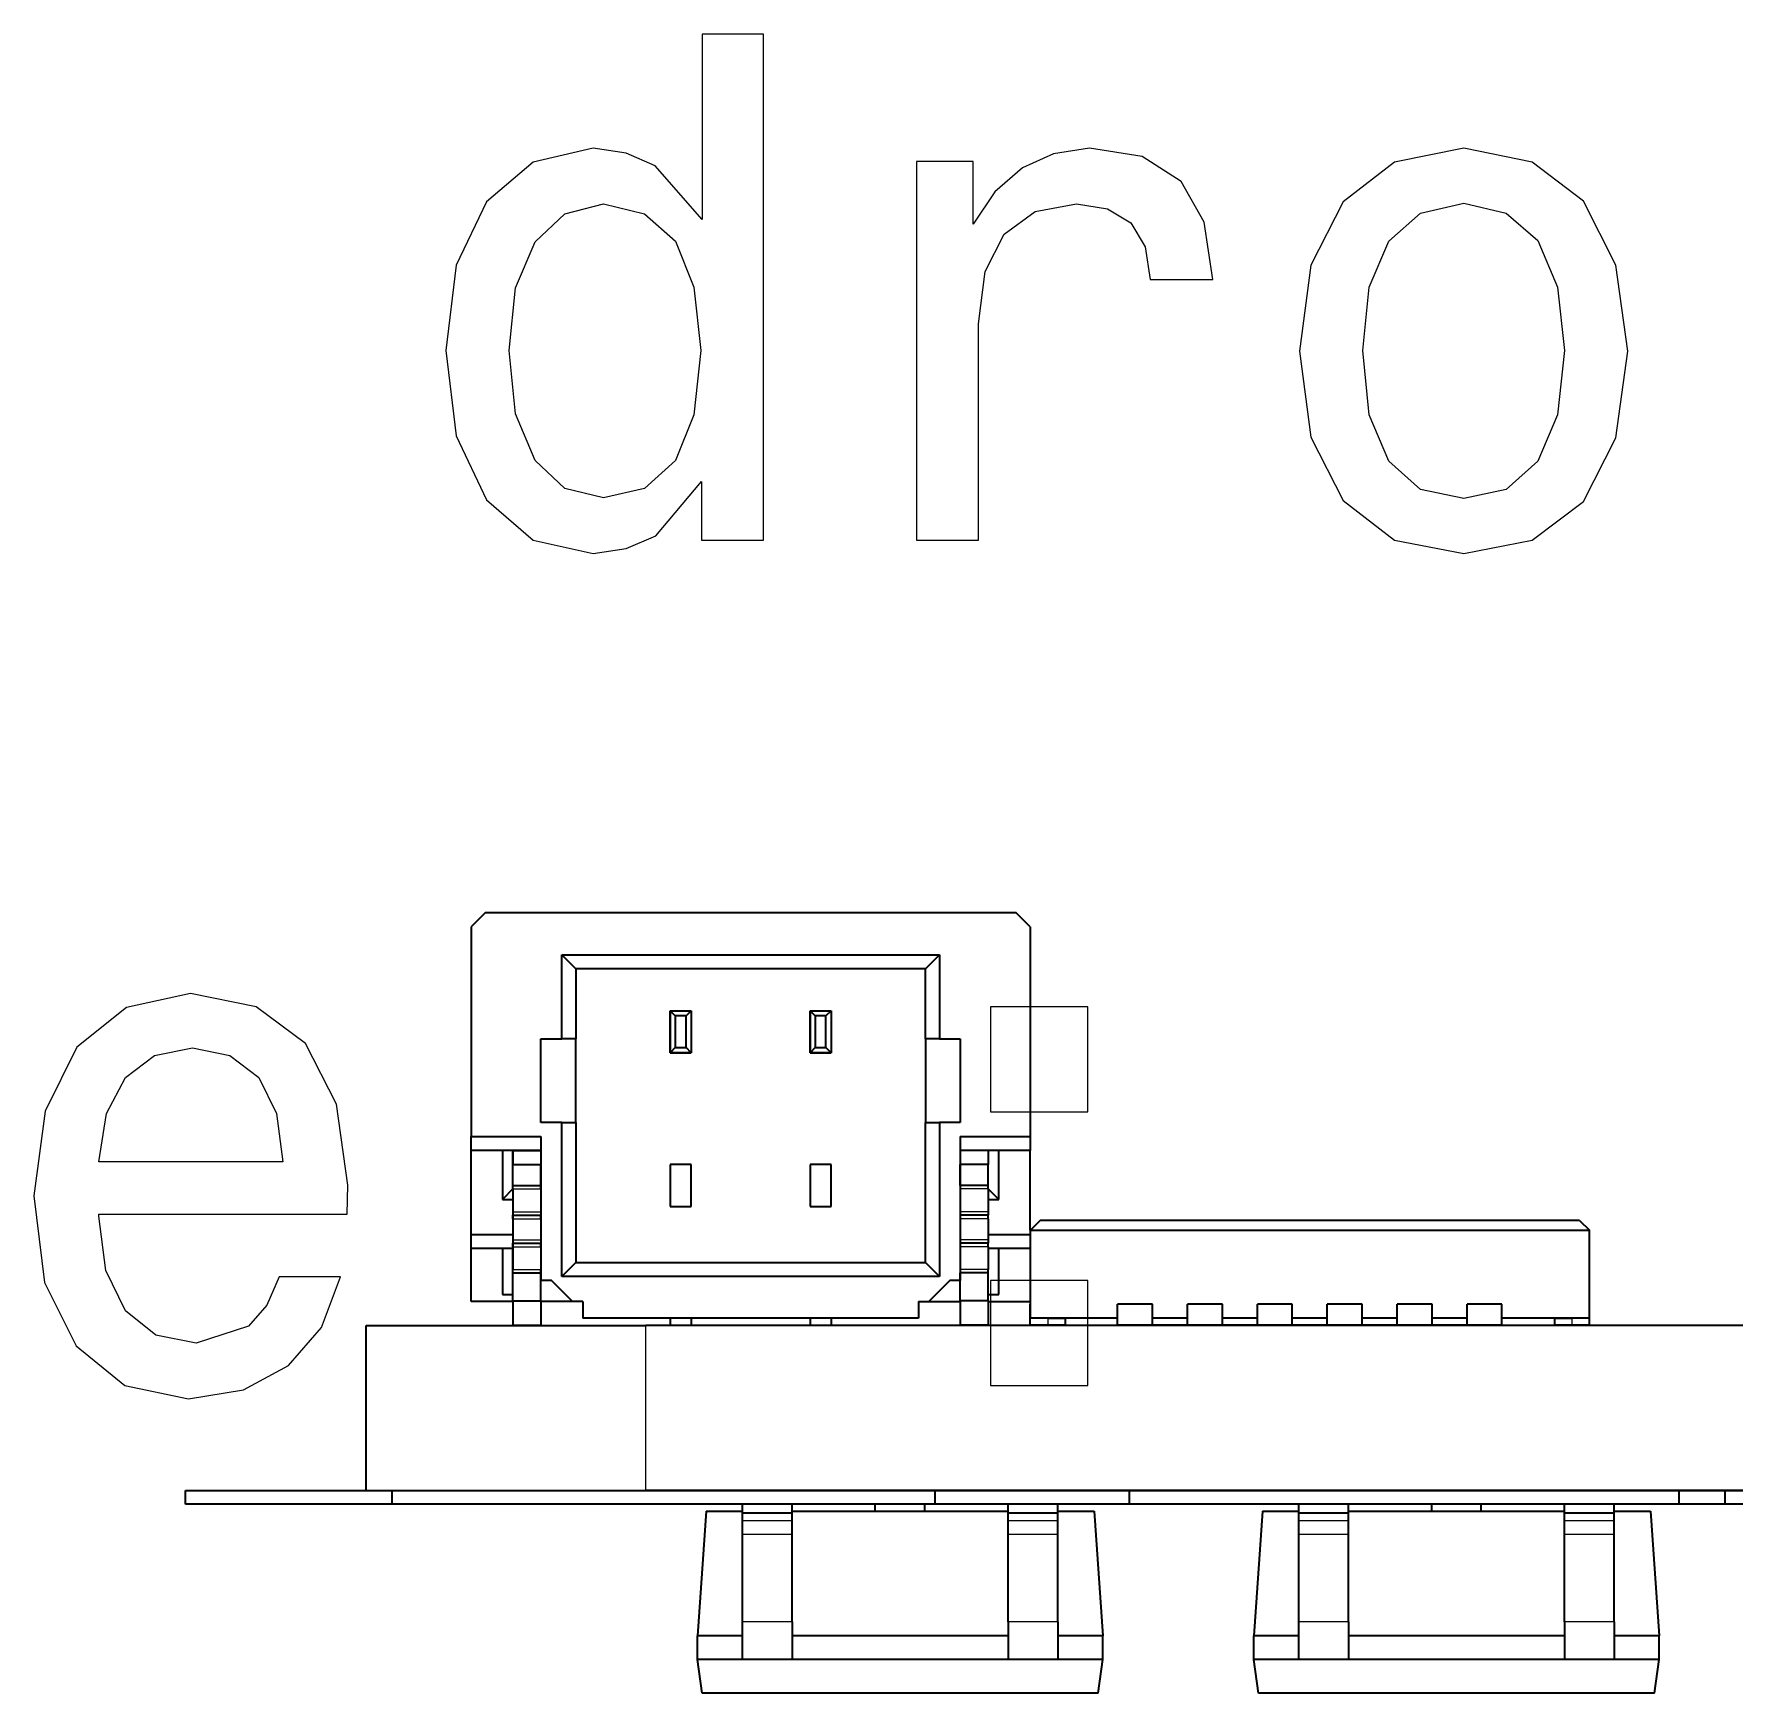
# Model space of a CAD drawing. Extents: x 507 to 804, y 334 to 583.
# Drawn here: x 572.88 to 585.04, y 383.9 to 395.76 of the extents above; entities that cross this region are included whole.
import ezdxf

# ---------------------------------------------------------------- set-up
doc = ezdxf.new("R2010")
doc.units = 0

msp = doc.modelspace()

# ---------------------------------------------------------------- linework, layer by layer
at = {"color": 7, "lineweight": 35, "ltscale": 0.003535}
for p, q in [((576.106, 389.477), (576.006, 389.377)), ((580.006, 389.377), (579.906, 389.477)), ((576.656, 389.177), (576.756, 389.077)), ((579.356, 389.177), (579.256, 389.077)), ((576.756, 386.977), (576.656, 386.877)), ((579.256, 386.977), (579.356, 386.877))]:
    msp.add_line(p, q, dxfattribs=at)
at = {"color": 7, "lineweight": 35, "ltscale": 0.095001}
msp.add_line((579.906, 389.477), (576.106, 389.477), dxfattribs=at)
at = {"color": 7, "lineweight": 35, "ltscale": 0.0375}
for p, q in [((576.006, 389.377), (576.006, 387.877)), ((580.006, 389.377), (580.006, 387.877))]:
    msp.add_line(p, q, dxfattribs=at)
at = {"color": 7, "lineweight": 35, "ltscale": 0.067499}
for p, q in [((576.656, 389.177), (579.356, 389.177)), ((579.356, 386.877), (576.656, 386.877))]:
    msp.add_line(p, q, dxfattribs=at)
at = {"color": 7, "lineweight": 35, "ltscale": 0.015}
for p, q in [((576.656, 388.577), (576.656, 389.177)), ((579.356, 389.177), (579.356, 388.577)), ((576.506, 387.977), (576.506, 388.577)), ((576.756, 387.977), (576.756, 388.577)), ((579.256, 388.577), (579.256, 387.977)), ((579.506, 388.577), (579.506, 387.977)), ((576.006, 387.177), (576.006, 387.777))]:
    msp.add_line(p, q, dxfattribs=at)
at = {"color": 7, "lineweight": 35, "ltscale": 0.0625}
for p, q in [((579.256, 389.077), (576.756, 389.077)), ((576.756, 386.977), (579.256, 386.977))]:
    msp.add_line(p, q, dxfattribs=at)
at = {"color": 7, "lineweight": 35, "ltscale": 0.0125}
for p, q in [((576.756, 389.077), (576.756, 388.577)), ((579.256, 388.577), (579.256, 389.077)), ((576.006, 387.877), (576.506, 387.877)), ((579.506, 387.877), (580.006, 387.877)), ((576.506, 387.777), (576.006, 387.777)), ((580.006, 387.777), (579.506, 387.777))]:
    msp.add_line(p, q, dxfattribs=at)
at = {"color": 7, "lineweight": 35, "ltscale": 0.0075}
for p, q in [((577.431, 388.477), (577.431, 388.777)), ((577.431, 388.777), (577.431, 388.477)), ((577.581, 388.777), (577.581, 388.477)), ((578.431, 388.477), (578.431, 388.777)), ((578.431, 388.777), (578.431, 388.477)), ((578.581, 388.777), (578.581, 388.477)), ((577.431, 387.677), (577.431, 387.377)), ((577.431, 387.677), (577.431, 387.377)), ((577.581, 387.377), (577.581, 387.677)), ((577.581, 387.377), (577.581, 387.677)), ((578.431, 387.677), (578.431, 387.377)), ((578.431, 387.677), (578.431, 387.377)), ((578.581, 387.377), (578.581, 387.677)), ((578.581, 387.377), (578.581, 387.677)), ((576.006, 387.177), (576.306, 387.177)), ((579.706, 387.177), (580.006, 387.177)), ((576.306, 387.077), (576.006, 387.077)), ((580.006, 387.077), (579.706, 387.077)), ((576.306, 386.697), (576.006, 386.697)), ((579.706, 386.697), (580.006, 386.697))]:
    msp.add_line(p, q, dxfattribs=at)
at = {"color": 7, "lineweight": 35, "ltscale": 0.003751}
for p, q in [((577.431, 388.777), (577.581, 388.777)), ((578.431, 388.777), (578.581, 388.777)), ((576.506, 388.577), (576.656, 388.577)), ((579.356, 388.577), (579.506, 388.577)), ((577.581, 388.477), (577.431, 388.477)), ((577.431, 388.477), (577.581, 388.477)), ((578.581, 388.477), (578.431, 388.477)), ((578.431, 388.477), (578.581, 388.477)), ((576.656, 387.977), (576.506, 387.977)), ((579.506, 387.977), (579.356, 387.977)), ((577.581, 387.677), (577.431, 387.677)), ((577.581, 387.677), (577.431, 387.677)), ((578.581, 387.677), (578.431, 387.677)), ((578.581, 387.677), (578.431, 387.677)), ((577.431, 387.377), (577.581, 387.377)), ((577.431, 387.377), (577.581, 387.377)), ((578.431, 387.377), (578.581, 387.377)), ((578.431, 387.377), (578.581, 387.377)), ((577.431, 386.527), (577.581, 386.527)), ((578.431, 386.527), (578.581, 386.527))]:
    msp.add_line(p, q, dxfattribs=at)
at = {"color": 7, "lineweight": 35, "ltscale": 0.001288}
for p, q in [((577.467, 388.74), (577.431, 388.777)), ((577.581, 388.777), (577.544, 388.74)), ((578.467, 388.74), (578.431, 388.777)), ((578.581, 388.777), (578.544, 388.74)), ((577.467, 388.513), (577.431, 388.477)), ((577.581, 388.477), (577.544, 388.513)), ((578.467, 388.513), (578.431, 388.477)), ((578.581, 388.477), (578.544, 388.513))]:
    msp.add_line(p, q, dxfattribs=at)
at = {"color": 7, "lineweight": 35, "ltscale": 0.00568}
for p, q in [((577.467, 388.74), (577.467, 388.513)), ((577.544, 388.513), (577.544, 388.74)), ((578.467, 388.74), (578.467, 388.513)), ((578.544, 388.513), (578.544, 388.74))]:
    msp.add_line(p, q, dxfattribs=at)
at = {"color": 7, "lineweight": 35, "ltscale": 0.001929}
for p, q in [((577.544, 388.74), (577.467, 388.74)), ((578.544, 388.74), (578.467, 388.74)), ((577.467, 388.513), (577.544, 388.513)), ((578.467, 388.513), (578.544, 388.513))]:
    msp.add_line(p, q, dxfattribs=at)
at = {"color": 7, "lineweight": 35, "ltscale": 0.002499}
for p, q in [((576.756, 388.577), (576.656, 388.577)), ((579.356, 388.577), (579.256, 388.577)), ((576.656, 387.977), (576.756, 387.977)), ((579.256, 387.977), (579.356, 387.977)), ((576.006, 387.777), (576.006, 387.877)), ((580.006, 387.877), (580.006, 387.777))]:
    msp.add_line(p, q, dxfattribs=at)
at = {"color": 7, "lineweight": 35, "ltscale": 0.0275}
for p, q in [((576.656, 386.877), (576.656, 387.977)), ((579.356, 387.977), (579.356, 386.877))]:
    msp.add_line(p, q, dxfattribs=at)
at = {"color": 7, "lineweight": 35, "ltscale": 0.025}
for p, q in [((576.756, 387.977), (576.756, 386.977)), ((579.256, 386.977), (579.256, 387.977))]:
    msp.add_line(p, q, dxfattribs=at)
at = {"color": 7, "lineweight": 35, "ltscale": 0.02575}
for p, q in [((576.506, 387.877), (576.506, 386.847)), ((579.506, 387.877), (579.506, 386.847))]:
    msp.add_line(p, q, dxfattribs=at)
at = {"color": 7, "lineweight": 35, "ltscale": 0.00875}
for p, q in [((576.231, 387.777), (576.231, 387.427)), ((579.781, 387.427), (579.781, 387.777))]:
    msp.add_line(p, q, dxfattribs=at)
at = {"color": 7, "lineweight": 35, "ltscale": 0.0025}
for p, q in [((576.306, 387.777), (576.306, 387.677)), ((576.506, 387.777), (576.506, 387.677)), ((579.706, 387.777), (579.706, 387.677)), ((576.006, 387.077), (576.006, 387.177)), ((576.306, 387.177), (576.306, 387.077)), ((573.962, 385.246), (573.962, 385.346)), ((575.442, 385.246), (575.442, 385.346)), ((579.326, 385.246), (579.326, 385.346)), ((580.717, 385.246), (580.717, 385.346)), ((584.649, 385.246), (584.649, 385.346)), ((584.977, 385.246), (584.977, 385.346))]:
    msp.add_line(p, q, dxfattribs=at)
at = {"color": 7, "lineweight": 35, "ltscale": 0.005}
for p, q in [((576.306, 387.777), (576.506, 387.777)), ((579.706, 387.777), (579.506, 387.777)), ((576.306, 387.677), (576.506, 387.677)), ((579.706, 387.677), (579.506, 387.677)), ((576.306, 387.527), (576.506, 387.527)), ((579.706, 387.527), (579.506, 387.527)), ((576.306, 387.314), (576.506, 387.314)), ((579.706, 387.314), (579.506, 387.314)), ((576.306, 387.114), (576.506, 387.114)), ((579.706, 387.114), (579.506, 387.114)), ((576.306, 386.902), (576.506, 386.902)), ((576.306, 386.702), (576.306, 386.902)), ((576.506, 386.702), (576.506, 386.902)), ((579.706, 386.902), (579.506, 386.902)), ((579.506, 386.702), (579.506, 386.902)), ((579.706, 386.702), (579.706, 386.902)), ((576.306, 386.702), (576.506, 386.702)), ((579.706, 386.702), (579.506, 386.702)), ((576.306, 386.527), (576.506, 386.527)), ((579.706, 386.527), (579.506, 386.527))]:
    msp.add_line(p, q, dxfattribs=at)
at = {"color": 7, "lineweight": 35, "ltscale": 0.006876}
msp.add_line((576.306, 387.502), (576.306, 387.777), dxfattribs=at)
at = {"color": 7, "lineweight": 35, "ltscale": 0.01425}
msp.add_line((580.006, 387.207), (580.006, 387.777), dxfattribs=at)
at = {"color": 7, "lineweight": 35, "ltscale": 0.00375}
for p, q in [((576.306, 387.527), (576.306, 387.677)), ((576.506, 387.527), (576.506, 387.677)), ((579.506, 387.527), (579.506, 387.677)), ((579.706, 387.527), (579.706, 387.677)), ((576.306, 387.289), (576.306, 387.139)), ((576.506, 387.289), (576.506, 387.139)), ((579.706, 387.289), (579.706, 387.139)), ((580.005, 386.527), (580.005, 386.677)), ((580.631, 386.527), (580.631, 386.677)), ((580.881, 386.527), (580.881, 386.677)), ((581.131, 386.527), (581.131, 386.677)), ((581.381, 386.527), (581.381, 386.677)), ((581.631, 386.527), (581.631, 386.677)), ((581.881, 386.527), (581.881, 386.677)), ((582.131, 386.527), (582.131, 386.677)), ((582.381, 386.527), (582.381, 386.677)), ((582.631, 386.527), (582.631, 386.677)), ((582.881, 386.527), (582.881, 386.677)), ((583.131, 386.527), (583.131, 386.677)), ((583.381, 386.527), (583.381, 386.677)), ((584.007, 386.527), (584.007, 386.677))]:
    msp.add_line(p, q, dxfattribs=at)
at = {"color": 7, "lineweight": 35, "ltscale": 0.002652}
for p, q in [((576.306, 387.502), (576.231, 387.427)), ((579.781, 387.427), (579.706, 387.502))]:
    msp.add_line(p, q, dxfattribs=at)
at = {"color": 7, "lineweight": 35, "ltscale": 0.00062561}
for p, q in [((576.306, 387.502), (576.306, 387.527)), ((576.506, 387.502), (576.506, 387.527)), ((579.706, 387.502), (579.706, 387.527)), ((576.306, 387.339), (576.306, 387.314)), ((576.506, 387.339), (576.506, 387.314)), ((579.706, 387.339), (579.706, 387.314))]:
    msp.add_line(p, q, dxfattribs=at)
at = {"color": 7, "lineweight": 35, "ltscale": 0.004062}
for p, q in [((576.306, 387.502), (576.306, 387.339)), ((576.506, 387.502), (576.506, 387.339)), ((579.706, 387.502), (579.706, 387.339))]:
    msp.add_line(p, q, dxfattribs=at)
at = {"color": 7, "lineweight": 13, "ltscale": 0.005}
for p, q in [((576.306, 387.502), (576.506, 387.502)), ((579.706, 387.502), (579.506, 387.502)), ((576.306, 387.339), (576.506, 387.339)), ((576.306, 387.289), (576.506, 387.289)), ((579.706, 387.339), (579.506, 387.339)), ((579.706, 387.289), (579.506, 387.289)), ((576.306, 387.139), (576.506, 387.139)), ((579.706, 387.139), (579.506, 387.139)), ((576.306, 387.089), (576.506, 387.089)), ((579.706, 387.089), (579.506, 387.089)), ((576.306, 386.927), (576.506, 386.927)), ((579.706, 386.927), (579.506, 386.927))]:
    msp.add_line(p, q, dxfattribs=at)
at = {"color": 7, "lineweight": 35, "ltscale": 0.001875}
for p, q in [((576.306, 387.502), (576.306, 387.427)), ((576.231, 387.427), (576.306, 387.427)), ((579.706, 387.427), (579.781, 387.427)), ((576.231, 386.747), (576.306, 386.747)), ((576.581, 386.847), (576.506, 386.847)), ((579.506, 386.847), (579.431, 386.847)), ((579.706, 386.747), (579.781, 386.747)), ((576.806, 386.697), (576.731, 386.697)), ((579.206, 386.697), (579.281, 386.697))]:
    msp.add_line(p, q, dxfattribs=at)
at = {"color": 7, "lineweight": 35, "ltscale": 0.00625}
for p, q in [((576.306, 387.427), (576.306, 387.177)), ((580.881, 386.677), (580.631, 386.677)), ((581.381, 386.677), (581.131, 386.677)), ((581.881, 386.677), (581.631, 386.677)), ((582.381, 386.677), (582.131, 386.677)), ((582.881, 386.677), (582.631, 386.677)), ((583.381, 386.677), (583.131, 386.677)), ((580.881, 386.527), (580.631, 386.527)), ((581.131, 386.577), (580.881, 386.577)), ((581.131, 386.527), (580.881, 386.527)), ((581.381, 386.527), (581.131, 386.527)), ((581.631, 386.577), (581.381, 386.577)), ((581.631, 386.527), (581.381, 386.527)), ((581.881, 386.527), (581.631, 386.527)), ((582.131, 386.577), (581.881, 386.577)), ((582.131, 386.527), (581.881, 386.527)), ((582.381, 386.527), (582.131, 386.527)), ((582.631, 386.577), (582.381, 386.577)), ((582.631, 386.527), (582.381, 386.527)), ((582.881, 386.527), (582.631, 386.527)), ((583.131, 386.577), (582.881, 386.577)), ((583.131, 386.527), (582.881, 386.527)), ((583.381, 386.527), (583.131, 386.527))]:
    msp.add_line(p, q, dxfattribs=at)
at = {"color": 7, "lineweight": 35, "ltscale": 0.000624847}
for p, q in [((576.306, 387.289), (576.306, 387.314)), ((576.506, 387.289), (576.506, 387.314)), ((579.706, 387.289), (579.706, 387.314)), ((576.306, 387.139), (576.306, 387.114)), ((576.306, 387.089), (576.306, 387.114)), ((576.506, 387.139), (576.506, 387.114)), ((576.506, 387.089), (576.506, 387.114)), ((579.706, 387.139), (579.706, 387.114)), ((579.706, 387.089), (579.706, 387.114)), ((576.306, 386.902), (576.306, 386.927)), ((576.506, 386.902), (576.506, 386.927)), ((579.706, 386.902), (579.706, 386.927))]:
    msp.add_line(p, q, dxfattribs=at)
at = {"color": 7, "lineweight": 35, "ltscale": 0.002475}
for p, q in [((580.078, 387.277), (580.008, 387.207)), ((583.936, 387.277), (584.006, 387.207))]:
    msp.add_line(p, q, dxfattribs=at)
at = {"color": 7, "lineweight": 35, "ltscale": 0.096449}
msp.add_line((583.936, 387.277), (580.078, 387.277), dxfattribs=at)
at = {"color": 7, "lineweight": 35, "ltscale": 0.09995}
msp.add_line((580.008, 387.207), (584.006, 387.207), dxfattribs=at)
at = {"color": 7, "lineweight": 35, "ltscale": 0.01575}
for p, q in [((580.008, 386.577), (580.008, 387.207)), ((584.006, 386.577), (584.006, 387.207))]:
    msp.add_line(p, q, dxfattribs=at)
at = {"color": 7, "lineweight": 35, "ltscale": 0.0095}
msp.add_line((576.006, 386.697), (576.006, 387.077), dxfattribs=at)
at = {"color": 7, "lineweight": 35, "ltscale": 0.00825}
for p, q in [((576.231, 387.077), (576.231, 386.747)), ((576.306, 386.747), (576.306, 387.077)), ((579.781, 386.747), (579.781, 387.077))]:
    msp.add_line(p, q, dxfattribs=at)
at = {"color": 7, "lineweight": 35, "ltscale": 0.004063}
for p, q in [((576.306, 387.089), (576.306, 386.927)), ((576.506, 387.089), (576.506, 386.927)), ((579.706, 387.089), (579.706, 386.927))]:
    msp.add_line(p, q, dxfattribs=at)
at = {"color": 7, "lineweight": 35, "ltscale": 0.005303}
for p, q in [((576.731, 386.697), (576.581, 386.847)), ((579.431, 386.847), (579.281, 386.697))]:
    msp.add_line(p, q, dxfattribs=at)
at = {"color": 7, "lineweight": 35, "ltscale": 0.004375}
for p, q in [((576.306, 386.702), (576.306, 386.527)), ((576.506, 386.702), (576.506, 386.527)), ((579.506, 386.702), (579.506, 386.527)), ((579.706, 386.702), (579.706, 386.527))]:
    msp.add_line(p, q, dxfattribs=at)
at = {"color": 7, "lineweight": 35, "ltscale": 0.005624}
for p, q in [((576.731, 386.697), (576.506, 386.697)), ((579.281, 386.697), (579.506, 386.697))]:
    msp.add_line(p, q, dxfattribs=at)
at = {"color": 7, "lineweight": 35, "ltscale": 0.003}
for p, q in [((576.806, 386.697), (576.806, 386.577)), ((579.206, 386.697), (579.206, 386.577))]:
    msp.add_line(p, q, dxfattribs=at)
at = {"color": 7, "lineweight": 35, "ltscale": 0.002502}
msp.add_line((580.006, 386.577), (580.006, 386.677), dxfattribs=at)
at = {"color": 7, "lineweight": 35, "ltscale": 0.0295}
msp.add_line((575.256, 385.346), (575.256, 386.526), dxfattribs=at)
at = {"color": 7, "lineweight": 35, "ltscale": 0.05}
for p, q in [((575.256, 386.526), (577.256, 386.526)), ((575.256, 385.346), (577.256, 385.346))]:
    msp.add_line(p, q, dxfattribs=at)
at = {"color": 7, "lineweight": 35, "ltscale": 0.060001}
msp.add_line((579.206, 386.577), (576.806, 386.577), dxfattribs=at)
at = {"color": 7, "lineweight": 13, "ltscale": 0.0295}
msp.add_line((577.256, 385.346), (577.256, 386.526), dxfattribs=at)
at = {"color": 7, "lineweight": 35}
for p, q in [((606.256, 386.526), (577.256, 386.526)), ((606.256, 385.346), (577.256, 385.346))]:
    msp.add_line(p, q, dxfattribs=at)
at = {"color": 7, "lineweight": 35, "ltscale": 0.00125}
for p, q in [((577.431, 386.577), (577.431, 386.527)), ((577.581, 386.577), (577.581, 386.527)), ((578.431, 386.577), (578.431, 386.527)), ((578.581, 386.577), (578.581, 386.527)), ((580.256, 386.577), (580.256, 386.527)), ((583.756, 386.577), (583.756, 386.527)), ((583.756, 386.577), (583.756, 386.527)), ((583.756, 386.577), (583.756, 386.527)), ((583.756, 386.577), (583.756, 386.527)), ((583.756, 386.577), (583.756, 386.527)), ((583.756, 386.577), (583.756, 386.527))]:
    msp.add_line(p, q, dxfattribs=at)
at = {"color": 7, "lineweight": 35, "ltscale": 0.003125}
for p, q in [((580.131, 386.577), (580.006, 386.577)), ((580.131, 386.527), (580.006, 386.527)), ((580.131, 386.577), (580.256, 386.577)), ((580.256, 386.527), (580.131, 386.527)), ((583.756, 386.577), (583.881, 386.577)), ((583.881, 386.527), (583.756, 386.527)), ((584.006, 386.577), (583.881, 386.577)), ((584.006, 386.527), (583.881, 386.527))]:
    msp.add_line(p, q, dxfattribs=at)
at = {"color": 7, "lineweight": 35, "ltscale": 0.015575}
msp.add_line((580.631, 386.577), (580.008, 386.577), dxfattribs=at)
at = {"color": 7, "lineweight": 13, "ltscale": 0.00125}
for p, q in [((580.131, 386.577), (580.131, 386.527)), ((583.881, 386.577), (583.881, 386.527))]:
    msp.add_line(p, q, dxfattribs=at)
at = {"color": 7, "lineweight": 35, "ltscale": 0.015625}
msp.add_line((584.006, 386.577), (583.381, 386.577), dxfattribs=at)
at = {"color": 7, "lineweight": 35, "ltscale": 0.037001}
for p, q in [((573.962, 385.346), (575.442, 385.346)), ((575.442, 385.246), (573.962, 385.246))]:
    msp.add_line(p, q, dxfattribs=at)
at = {"color": 7, "lineweight": 35, "ltscale": 0.097087}
for p, q in [((575.442, 385.346), (579.326, 385.346)), ((579.326, 385.246), (575.442, 385.246))]:
    msp.add_line(p, q, dxfattribs=at)
at = {"color": 7, "lineweight": 35, "ltscale": 0.034999}
for p, q in [((579.326, 385.346), (580.726, 385.346)), ((580.726, 385.246), (579.326, 385.246))]:
    msp.add_line(p, q, dxfattribs=at)
at = {"color": 7, "lineweight": 35, "ltscale": 0.0983}
for p, q in [((580.717, 385.346), (584.649, 385.346)), ((584.649, 385.246), (580.717, 385.246))]:
    msp.add_line(p, q, dxfattribs=at)
at = {"color": 7, "lineweight": 35, "ltscale": 0.008203}
for p, q in [((584.649, 385.346), (584.977, 385.346)), ((584.977, 385.246), (584.649, 385.246))]:
    msp.add_line(p, q, dxfattribs=at)
at = {"color": 7, "lineweight": 35, "ltscale": 0.00446}
for p, q in [((584.977, 385.346), (585.156, 385.346)), ((585.156, 385.246), (584.977, 385.246))]:
    msp.add_line(p, q, dxfattribs=at)
at = {"color": 7, "lineweight": 35, "ltscale": 0.022305}
for p, q in [((577.688, 385.196), (577.626, 384.306)), ((580.464, 385.196), (580.526, 384.306)), ((581.668, 385.196), (581.606, 384.306)), ((584.443, 385.196), (584.506, 384.306))]:
    msp.add_line(p, q, dxfattribs=at)
at = {"color": 7, "lineweight": 35, "ltscale": 0.006506}
for p, q in [((577.688, 385.196), (577.948, 385.196)), ((580.203, 385.196), (580.464, 385.196)), ((581.668, 385.196), (581.928, 385.196)), ((584.183, 385.196), (584.443, 385.196))]:
    msp.add_line(p, q, dxfattribs=at)
at = {"color": 7, "lineweight": 35, "ltscale": 0.001605}
for p, q in [((577.948, 385.182), (577.948, 385.246)), ((578.303, 385.182), (578.303, 385.246)), ((579.848, 385.182), (579.848, 385.246)), ((580.203, 385.182), (580.203, 385.246)), ((581.928, 385.182), (581.928, 385.246)), ((582.283, 385.182), (582.283, 385.246)), ((583.828, 385.182), (583.828, 385.246)), ((584.183, 385.182), (584.183, 385.246))]:
    msp.add_line(p, q, dxfattribs=at)
at = {"color": 7, "lineweight": 35, "ltscale": 0.001379}
for p, q in [((577.948, 385.127), (577.948, 385.182)), ((578.303, 385.127), (578.303, 385.182)), ((579.848, 385.127), (579.848, 385.182)), ((580.203, 385.127), (580.203, 385.182)), ((581.928, 385.127), (581.928, 385.182)), ((582.283, 385.127), (582.283, 385.182)), ((583.828, 385.127), (583.828, 385.182)), ((584.183, 385.127), (584.183, 385.182))]:
    msp.add_line(p, q, dxfattribs=at)
at = {"color": 7, "lineweight": 35, "ltscale": 0.008875}
for p, q in [((578.303, 385.182), (577.948, 385.182)), ((580.203, 385.182), (579.848, 385.182)), ((584.183, 385.182), (583.828, 385.182)), ((578.303, 384.136), (577.948, 384.136)), ((580.203, 384.136), (579.848, 384.136)), ((584.183, 384.136), (583.828, 384.136))]:
    msp.add_line(p, q, dxfattribs=at)
at = {"color": 7, "lineweight": 35, "ltscale": 0.038626}
for p, q in [((578.303, 385.196), (579.848, 385.196)), ((579.848, 384.306), (578.303, 384.306))]:
    msp.add_line(p, q, dxfattribs=at)
at = {"color": 7, "lineweight": 35, "ltscale": 0.001244}
for p, q in [((578.898, 385.197), (578.898, 385.246)), ((579.253, 385.197), (579.253, 385.246)), ((582.878, 385.197), (582.878, 385.246)), ((583.233, 385.197), (583.233, 385.246))]:
    msp.add_line(p, q, dxfattribs=at)
at = {"color": 7, "lineweight": 35, "ltscale": 0.025421}
msp.add_line((580.514, 385.246), (579.497, 385.246), dxfattribs=at)
at = {"color": 7, "lineweight": 35, "ltscale": 0.008876}
for p, q in [((582.283, 385.182), (581.928, 385.182)), ((582.283, 384.136), (581.928, 384.136))]:
    msp.add_line(p, q, dxfattribs=at)
at = {"color": 7, "lineweight": 35, "ltscale": 0.038625}
for p, q in [((582.283, 385.196), (583.828, 385.196)), ((583.828, 384.306), (582.283, 384.306))]:
    msp.add_line(p, q, dxfattribs=at)
at = {"color": 7, "lineweight": 35, "ltscale": 0.002415}
for p, q in [((577.948, 385.03), (577.948, 385.127)), ((578.303, 385.03), (578.303, 385.127)), ((579.848, 385.03), (579.848, 385.127)), ((580.203, 385.03), (580.203, 385.127)), ((581.928, 385.03), (581.928, 385.127)), ((582.283, 385.03), (582.283, 385.127)), ((583.828, 385.03), (583.828, 385.127)), ((584.183, 385.03), (584.183, 385.127))]:
    msp.add_line(p, q, dxfattribs=at)
at = {"color": 7, "lineweight": 13, "ltscale": 0.008875}
for p, q in [((578.303, 385.127), (577.948, 385.127)), ((578.303, 385.03), (577.948, 385.03)), ((580.203, 385.127), (579.848, 385.127)), ((580.203, 385.03), (579.848, 385.03)), ((584.183, 385.127), (583.828, 385.127)), ((584.183, 385.03), (583.828, 385.03)), ((578.303, 384.406), (577.948, 384.406)), ((580.203, 384.406), (579.848, 384.406)), ((584.183, 384.406), (583.828, 384.406))]:
    msp.add_line(p, q, dxfattribs=at)
at = {"color": 7, "lineweight": 35, "ltscale": 0.015601}
for p, q in [((577.948, 384.406), (577.948, 385.03)), ((578.303, 384.406), (578.303, 385.03)), ((579.848, 384.406), (579.848, 385.03)), ((580.203, 384.406), (580.203, 385.03)), ((581.928, 384.406), (581.928, 385.03)), ((582.283, 384.406), (582.283, 385.03)), ((583.828, 384.406), (583.828, 385.03)), ((584.183, 384.406), (584.183, 385.03))]:
    msp.add_line(p, q, dxfattribs=at)
at = {"color": 7, "lineweight": 13, "ltscale": 0.008876}
for p, q in [((582.283, 385.127), (581.928, 385.127)), ((582.283, 385.03), (581.928, 385.03)), ((582.283, 384.406), (581.928, 384.406))]:
    msp.add_line(p, q, dxfattribs=at)
at = {"color": 7, "lineweight": 35, "ltscale": 0.008063}
for p, q in [((577.948, 384.306), (577.626, 384.306)), ((580.526, 384.306), (580.203, 384.306)), ((581.928, 384.306), (581.606, 384.306)), ((584.506, 384.306), (584.183, 384.306))]:
    msp.add_line(p, q, dxfattribs=at)
at = {"color": 7, "lineweight": 35, "ltscale": 0.00425}
for p, q in [((577.626, 384.136), (577.626, 384.306)), ((580.526, 384.136), (580.526, 384.306)), ((581.606, 384.136), (581.606, 384.306)), ((584.506, 384.136), (584.506, 384.306))]:
    msp.add_line(p, q, dxfattribs=at)
at = {"color": 7, "lineweight": 35, "ltscale": 0.00675}
for p, q in [((577.948, 384.136), (577.948, 384.406)), ((578.303, 384.406), (578.303, 384.136)), ((579.848, 384.406), (579.848, 384.136)), ((580.203, 384.406), (580.203, 384.136)), ((581.928, 384.136), (581.928, 384.406)), ((582.283, 384.406), (582.283, 384.136)), ((583.828, 384.406), (583.828, 384.136)), ((584.183, 384.406), (584.183, 384.136))]:
    msp.add_line(p, q, dxfattribs=at)
at = {"color": 7, "lineweight": 35, "ltscale": 0.072501}
for p, q in [((580.526, 384.136), (577.626, 384.136)), ((584.506, 384.136), (581.606, 384.136))]:
    msp.add_line(p, q, dxfattribs=at)
at = {"color": 7, "lineweight": 35, "ltscale": 0.006059}
for p, q in [((577.659, 383.896), (577.626, 384.136)), ((580.492, 383.896), (580.526, 384.136)), ((581.639, 383.896), (581.606, 384.136)), ((584.472, 383.896), (584.506, 384.136))]:
    msp.add_line(p, q, dxfattribs=at)
at = {"color": 7, "lineweight": 35, "ltscale": 0.070813}
for p, q in [((580.492, 383.896), (577.659, 383.896)), ((584.472, 383.896), (581.639, 383.896))]:
    msp.add_line(p, q, dxfattribs=at)
at = {"color": 7, "lineweight": 13}
for points in [[(577.655, 392.562), (577.655, 392.143), (578.099, 392.143), (578.099, 395.764), (577.66, 395.764), (577.66, 394.438), (577.322, 394.821), (577.116, 394.912), (576.879, 394.947), (576.45, 394.847), (576.117, 394.564), (575.9, 394.11), (575.825, 393.5), (575.9, 392.89), (576.117, 392.431), (576.45, 392.143), (576.879, 392.048), (577.116, 392.083), (577.328, 392.174)], [(579.193, 392.143), (579.637, 392.143), (579.637, 393.692), (579.683, 394.065), (579.819, 394.332), (580.041, 394.494), (580.338, 394.549), (580.56, 394.514), (580.727, 394.413), (580.828, 394.241), (580.863, 394.009), (581.312, 394.009), (581.251, 394.418), (581.085, 394.71), (580.807, 394.887), (580.429, 394.947), (580.172, 394.907), (579.95, 394.806), (579.753, 394.635), (579.597, 394.403), (579.597, 394.852), (579.193, 394.852)], [(581.932, 393.495), (582.013, 392.88), (582.245, 392.426), (582.613, 392.143), (583.107, 392.048), (583.596, 392.143), (583.964, 392.421), (584.196, 392.875), (584.282, 393.495), (584.196, 394.11), (583.964, 394.569), (583.596, 394.847), (583.107, 394.947), (582.613, 394.847), (582.245, 394.564), (582.013, 394.11)], [(576.954, 394.549), (577.247, 394.478), (577.469, 394.282), (577.6, 393.954), (577.65, 393.5), (577.6, 393.041), (577.469, 392.713), (577.247, 392.512), (576.954, 392.446), (576.677, 392.512), (576.465, 392.713), (576.324, 393.046), (576.279, 393.5), (576.324, 393.949), (576.465, 394.277), (576.677, 394.478)], [(582.386, 393.5), (582.431, 393.954), (582.572, 394.282), (582.799, 394.483), (583.107, 394.554), (583.41, 394.483), (583.637, 394.287), (583.778, 393.954), (583.828, 393.5), (583.778, 393.041), (583.637, 392.708), (583.41, 392.506), (583.107, 392.441), (582.799, 392.506), (582.572, 392.708), (582.431, 393.041)], [(573.343, 387.322), (575.119, 387.322), (575.124, 387.529), (575.043, 388.109), (574.821, 388.542), (574.468, 388.805), (573.999, 388.901), (573.54, 388.8), (573.187, 388.517), (572.96, 388.058), (572.879, 387.453), (572.955, 386.833), (573.182, 386.379), (573.53, 386.097), (573.984, 386.001), (574.377, 386.066), (574.7, 386.238), (574.937, 386.51), (575.073, 386.873), (574.634, 386.873), (574.544, 386.671), (574.413, 386.52), (574.039, 386.399), (573.752, 386.455), (573.535, 386.631), (573.394, 386.919), (573.343, 387.307)], [(579.723, 388.053), (580.419, 388.053), (580.419, 388.805), (579.723, 388.805)], [(573.343, 387.695), (573.399, 388.043), (573.535, 388.3), (573.742, 388.457), (574.014, 388.512), (574.281, 388.457), (574.488, 388.3), (574.614, 388.043), (574.66, 387.695)], [(579.723, 386.097), (580.419, 386.097), (580.419, 386.848), (579.723, 386.848)]]:
    msp.add_lwpolyline(points, close=True, dxfattribs=at)

doc.saveas('drawing.dxf')
